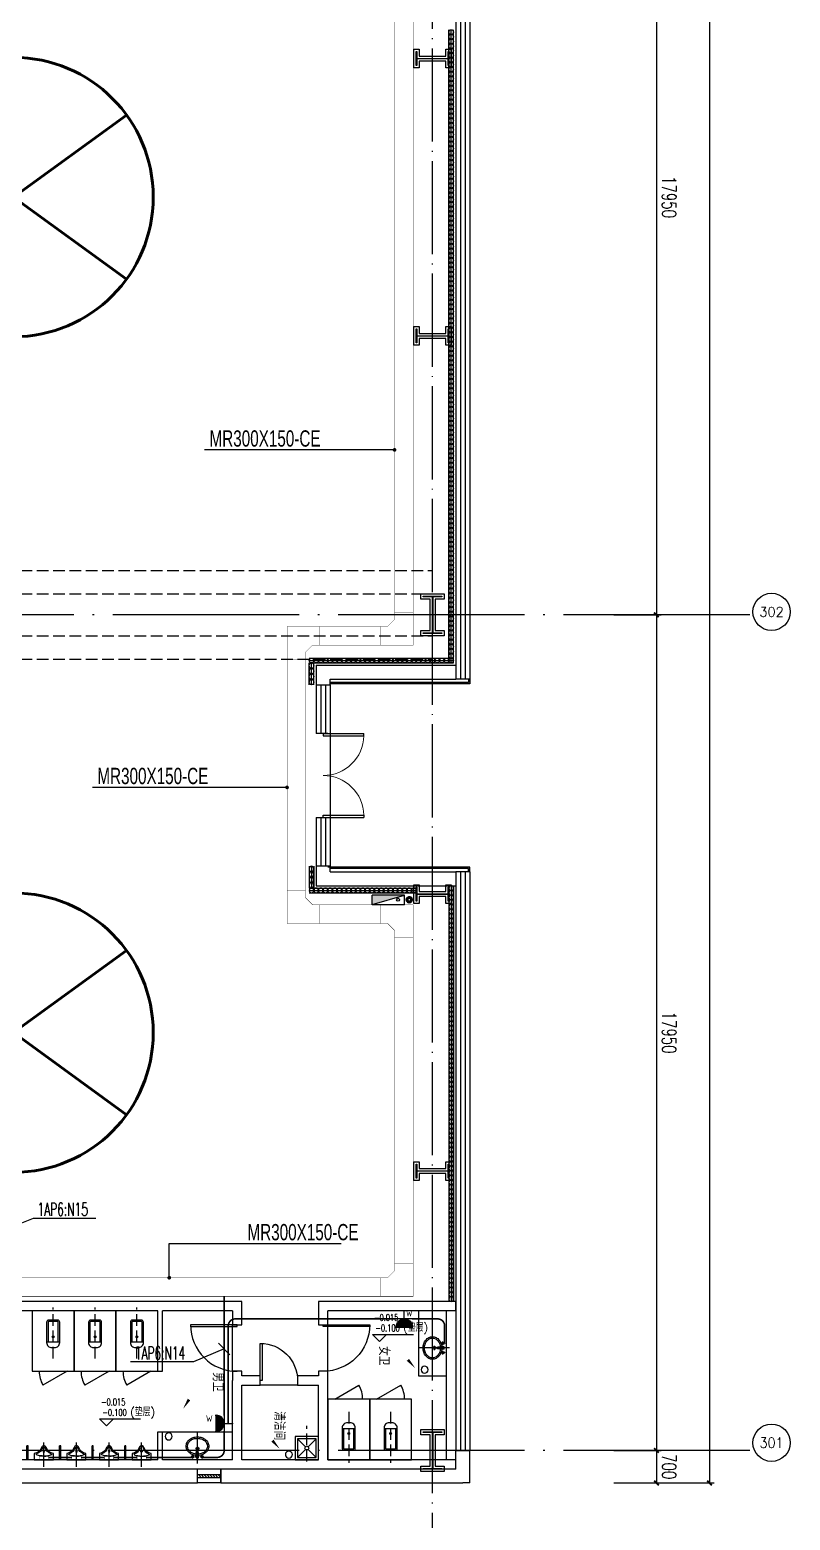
# Model space of a CAD drawing. Extents: x -1396510 to 1250330, y -1892470 to 1623980.
# Drawn here: x -137506 to -121170, y -1361373 to -1329356 of the extents above; entities that cross this region are included whole.
import ezdxf
from ezdxf.enums import TextEntityAlignment as Align

# ---------------------------------------------------------------- set-up
doc = ezdxf.new("R2010")
doc.units = 0
doc.header["$LTSCALE"] = 1000
doc.header["$MEASUREMENT"] = 0
for name, pattern in [('10平面$1$DOTE', [2.42, 2, -0.2, 0.02, -0.2]), ('DASH', [0.35, 0.25, -0.1]), ('DOTE', [2.42, 2, -0.2, 0.02, -0.2])]:
    doc.linetypes.add(name, pattern=pattern)
doc.layers.get('Defpoints').update_dxf_attribs({"color": 210})
for name, color, linetype in [('10平面$0$WINDOW', 4, 'Continuous'), ('10平面$1$A-AXIS-DOTE', 14, '10平面$1$DOTE'), ('A-AXIS-D', 1, 'Continuous'), ('A-AXIS-DOTE', 14, 'DOTE'), ('A-AXIS-SYMB', 3, 'Continuous'), ('A-CURTAIN', 134, 'Continuous'), ('A-HATCH-2', 251, 'Continuous'), ('A-HRAIL', 173, 'Continuous'), ('A-LIN-V', 9, 'Continuous'), ('A-TEXT', 61, 'Continuous'), ('A-WC', 223, 'Continuous'), ('A-WINDOW', 140, 'Continuous'), ('AS-COLN', 6, 'Continuous'), ('AS-WALL', 40, 'Continuous'), ('CABLETRAY', 4, 'Continuous'), ('CABLETRAY_DIM', 3, 'Continuous'), ('CURTWALL', 4, 'Continuous'), ('DIM-照明', 3, 'Continuous'), ('EQUIP-插座', 3, 'Continuous'), ('SB_ZF消火栓', 10, 'Continuous'), ('SB_ZF消火栓M', 10, 'Continuous'), ('WINDOW', 4, 'Continuous'), ('WIRE-照明', 1, 'Continuous'), ('建-标高', 3, 'Continuous'), ('建-门', 4, 'Continuous')]:
    doc.layers.add(name, color=color, linetype=linetype)
doc.layers.add('A-云线2', color=3, linetype='Continuous', plot=False)
doc.layers.add('LG-ZF消防', color=1, linetype='Continuous', lineweight=60)
doc.styles.add('_TCH_AXIS', font='COMPLEX', dxfattribs={"bigfont": 'GBCBIG'})
doc.styles.add('_TCH_DIM_T3', font='SIMPLEX', dxfattribs={"width": 0.705882, "bigfont": 'GBCBIG'})
doc.styles.add('_TCH_WINDOW', font='SIMPLEX', dxfattribs={"height": 3.5, "bigfont": 'GBCBIG'})
doc.styles.add('_TEL_ATTDEF', font='GBENOR', dxfattribs={"width": 0.8, "height": 3, "bigfont": 'GBCBIG'})
doc.styles.add('_TEL_DIM', font='SIMPLEX', dxfattribs={"width": 0.8, "height": 3.5, "bigfont": 'HZTXT'})
doc.styles.add('A-DIM_T3', font='SIMPLEX', dxfattribs={"width": 0.705882, "bigfont": 'GBCBIG'})
doc.styles.add('A-STANDARD', font='SIMPLEX', dxfattribs={"bigfont": 'GBCBIG'})
doc.styles.add('HZTXT5', font='aa.shx', dxfattribs={"width": 0.7, "bigfont": 'hztxt.shx'})
doc.dimstyles.new('_TCH_ARCH&&100', dxfattribs={"dimtxt": 297.5, "dimasz": 100, "dimexe": 100, "dimexo": 100, "dimgap": 126.25, "dimtad": 1, "dimdec": 0, "dimzin": 0, "dimdsep": 46, "dimtxsty": '_TCH_DIM_T3', "dimblk": 'ARCHTICK', "dimcen": 0.09, "dimclrt": 7, "dimazin": 2, "dimtfac": 1, "dimtdec": 0, "dimtix": 1, "dimtmove": 2, "dimatfit": 3, "dimfxl": 0, "dimtolj": 1, "dimtzin": 0, "dimarcsym": 0})
doc.dimstyles.new('A-DIM&&100', dxfattribs={"dimtxt": 297.5, "dimasz": 100, "dimexe": 100, "dimexo": 100, "dimgap": 126.25, "dimtad": 1, "dimdec": 0, "dimzin": 0, "dimdsep": 46, "dimtxsty": 'A-DIM_T3', "dimblk": 'ARCHTICK', "dimcen": 0.09, "dimclrt": 7, "dimazin": 2, "dimtfac": 1, "dimtdec": 0, "dimtix": 1, "dimtmove": 2, "dimatfit": 3, "dimfxl": 0, "dimtolj": 1, "dimtzin": 0, "dimarcsym": 0})

# ---------------------------------------------------------------- blocks, each defined once
blk = doc.blocks.new('_ArchTick')
at = {"color": 0, "linetype": 'ByBlock', "const_width": 0.4}
blk.add_lwpolyline([(-0.5, -0.5), (0.5, 0.5)], dxfattribs=at)
blk = doc.blocks.new('*D506')
at = {"layer": 'A-AXIS-D', "color": 0, "lineweight": -2, "transparency": 16777216}
for p, q in [((187894, -35900), (188910, -35900)), ((188810, -35900), (188810, -53850)), ((187894, -53850), (188910, -53850))]:
    blk.add_line(p, q, dxfattribs=at)
at = {"layer": 'Defpoints', "color": 0, "transparency": 16777216}
for p in [(187794, -35900), (187794, -53850), (188810, -53850)]:
    blk.add_point(p, dxfattribs=at)
at = {"layer": 'A-AXIS-D', "color": 0, "lineweight": -2, "transparency": 16777216, "xscale": 100, "yscale": 100, "zscale": 100}
for p, rotation in [((188810, -35900), 90), ((188810, -53850), 270)]:
    blk.add_blockref('_ArchTick', p, dxfattribs=dict(at, rotation=rotation))
at = {"layer": 'A-AXIS-D', "color": 7, "transparency": 16777216, "insert": (189085, -44875), "char_height": 297.5, "attachment_point": 5, "rotation": 270, "style": 'A-DIM_T3'}
blk.add_mtext('\\A1;17950', dxfattribs=at)
blk = doc.blocks.new('*D507')
at = {"layer": 'A-AXIS-D', "color": 0, "lineweight": -2, "transparency": 16777216}
for p, q in [((187894, -53850), (188910, -53850)), ((188810, -53850), (188810, -71800)), ((187894, -71800), (188910, -71800))]:
    blk.add_line(p, q, dxfattribs=at)
at = {"layer": 'Defpoints', "color": 0, "transparency": 16777216}
for p in [(187794, -53850), (187794, -71800), (188810, -71800)]:
    blk.add_point(p, dxfattribs=at)
at = {"layer": 'A-AXIS-D', "color": 0, "lineweight": -2, "transparency": 16777216, "xscale": 100, "yscale": 100, "zscale": 100}
for p, rotation in [((188810, -53850), 90), ((188810, -71800), 270)]:
    blk.add_blockref('_ArchTick', p, dxfattribs=dict(at, rotation=rotation))
at = {"layer": 'A-AXIS-D', "color": 7, "transparency": 16777216, "insert": (189085, -62825), "char_height": 297.5, "attachment_point": 5, "rotation": 270, "style": 'A-DIM_T3'}
blk.add_mtext('\\A1;17950', dxfattribs=at)
blk = doc.blocks.new('*D508')
at = {"layer": 'A-AXIS-D', "color": 0, "lineweight": -2, "transparency": 16777216}
for p, q in [((187894, -71800), (188910, -71800)), ((188810, -71800), (188810, -72500)), ((187894, -72500), (188910, -72500))]:
    blk.add_line(p, q, dxfattribs=at)
at = {"layer": 'Defpoints', "color": 0, "transparency": 16777216}
for p in [(187794, -71800), (187794, -72500), (188810, -72500)]:
    blk.add_point(p, dxfattribs=at)
at = {"layer": 'A-AXIS-D', "color": 0, "lineweight": -2, "transparency": 16777216, "xscale": 100, "yscale": 100, "zscale": 100}
for p, rotation in [((188810, -71800), 90), ((188810, -72500), 270)]:
    blk.add_blockref('_ArchTick', p, dxfattribs=dict(at, rotation=rotation))
at = {"layer": 'A-AXIS-D', "color": 7, "transparency": 16777216, "insert": (189085, -72150), "char_height": 297.5, "attachment_point": 5, "rotation": 270, "style": 'A-DIM_T3'}
blk.add_mtext('\\A1;700', dxfattribs=at)
blk = doc.blocks.new('清洁间')
at = {"layer": 'A-AXIS-DOTE', "color": 0, "linetype": 'DASH'}
blk.add_lwpolyline([(2044571, 1694020), (2045331, 1694020)], dxfattribs=at)
at = {"layer": 'A-WC', "color": 0}
for points in [[(2045106, 1693770), (2045106, 1694270), (2044606, 1694270), (2044606, 1693770)], [(2045056, 1693820), (2045056, 1694220), (2044656, 1694220), (2044656, 1693820)]]:
    blk.add_lwpolyline(points, close=True, dxfattribs=at)
for points in [[(2044828, 1694048), (2044656, 1694220)], [(2044884, 1694048), (2045056, 1694220)], [(2044656, 1693820), (2044828, 1693991)], [(2045056, 1693820), (2044884, 1693991)]]:
    blk.add_lwpolyline(points, dxfattribs=at)
blk.add_circle((2044856, 1694020), 40, dxfattribs=at)
blk = doc.blocks.new('厕卫')
at = {"layer": 'A-AXIS-DOTE', "color": 0, "linetype": 'DASH'}
blk.add_line((50, -823), (50, 272), dxfattribs=at)
at = {"layer": 'A-WC', "color": 0}
for p, q in [((-60, -40), (-60, -470)), ((150, -30), (-50, -30)), ((160, -470), (160, -40)), ((190, -470), (-90, -470)), ((350, -1097), (-170, -1397))]:
    blk.add_line(p, q, dxfattribs=at)
blk.add_lwpolyline([(-400, 203), (-400, -1097), (500, -1097), (500, 203)], close=True, dxfattribs=at)
blk.add_lwpolyline([(190, -40, 0.414214), (150, 0), (-50, 0, 0.414214), (-90, -40), (-90, -480, 0.414214), (20, -590), (80, -590, 0.414214), (190, -480)], format="xyb", close=True, dxfattribs=at)
blk.add_circle((50, -359), 20, dxfattribs=at)
for centre, radius, start, end in [((-50, -40), 10, 90, 180), ((150, -40), 10, 0, 90), ((350, -1097), 600, 180, 209.9999)]:
    blk.add_arc(centre, radius, start, end, dxfattribs=at)
for p in [(50, 0), (50, -359)]:
    blk.add_point(p, dxfattribs=at)
blk = doc.blocks.new('$lvtry$00000224')
at = {"color": 0}
for p, q in [((-363, 0), (-363, -300)), ((-338, 0), (-363, 0)), ((-338, -300), (-363, -300)), ((-338, 0), (-338, -300)), ((337, 0), (337, -300)), ((362, 0), (337, 0)), ((362, -300), (337, -300)), ((362, 0), (362, -300))]:
    blk.add_line(p, q, dxfattribs=at)
at = {"color": 0, "elevation": 0}
blk.add_lwpolyline([(-205, -131), (-205, 0), (205, 0), (205, -131, 0.268068), (51, -263, -0.317765), (0, -300, -0.317765), (-51, -263, 0.268068)], format="xyb", close=True, dxfattribs=at)
at = {"color": 0}
blk.add_circle((0, -182, 0), 20, dxfattribs=at)
for centre, radius, start, end in [((-152, -115, 0), 10, 114.1084, 248.1394), ((5, -466, 0), 395, 66.6675, 114.1084), ((-243, -341, 0), 233, 19.2639, 68.1394), ((0, -256, 0), 24, 199.2639, 269.4998), ((0, -256, 0), 24, 270.5002, 340.7361), ((243, -341, 0), 233, 110.4941, 160.7361), ((158, -113, 0), 10, 290.4941, 66.6675)]:
    blk.add_arc(centre, radius, start, end, dxfattribs=at)
blk.add_point((0, -182, 0), dxfattribs=at)
at = {"layer": 'A-AXIS-DOTE', "color": 0}
blk.add_lwpolyline([(0, 153), (0, -367)], dxfattribs=at)
blk = doc.blocks.new('小便器')
at = {"layer": 'A-WC', "color": 8, "xscale": -1, "rotation": 89.99999999999999}
blk.add_blockref('$lvtry$00000224', (2044606, 1695654), dxfattribs=at)
blk = doc.blocks.new('45345')
at = {"layer": 'A-WC'}
h = blk.add_hatch(dxfattribs=at)
h.set_pattern_fill('ANSI31', color=0, scale=10)
h.set_pattern_definition([(30, (40598742844.535, 3385776346.45), (-7.9375, 13.74815), [])])
edge = h.paths.add_edge_path()
edge.add_arc((40598742441.347763, 3385774511.717568), 50, 0, 360)
at = {"layer": 'A-WC', "color": 0}
blk.add_circle((40598742441.347763, 3385774511.717568), 50, dxfattribs=at)
blk = doc.blocks.new('343243')
at = {"layer": '10平面$1$A-AXIS-DOTE', "color": 0}
blk.add_lwpolyline([(-137039, 783550), (-137039, 784210)], dxfattribs=at)
at = {"layer": 'A-WC', "color": 0}
for p, q in [((-137084, 783875), (-136994, 783875)), ((-137071, 783707), (-137056, 783814)), ((-137064, 783668), (-137056, 783814)), ((-137056, 783814), (-137022, 783814)), ((-137056, 783804), (-137022, 783804)), ((-137039, 783830), (-137039, 783920)), ((-137014, 783668), (-137022, 783814)), ((-137008, 783707), (-137022, 783814)), ((-137176, 783694), (-137103, 783694)), ((-137139, 783657), (-137139, 783731)), ((-137064, 783668), (-137071, 783707)), ((-137064, 783668), (-137014, 783668)), ((-137063, 783687), (-137015, 783687)), ((-137014, 783668), (-137008, 783707)), ((-136976, 783694), (-136903, 783694)), ((-136939, 783657), (-136939, 783731))]:
    blk.add_line(p, q, dxfattribs=at)
for points in [[(-137069, 783721, -0.055034), (-137132, 783735, -0.088849), (-137208, 783776, -0.104988), (-137263, 783843, -0.12017), (-137282, 783920, -0.12017), (-137263, 783997, -0.104988), (-137208, 784064, -0.088849), (-137132, 784105, -0.080052), (-137039, 784120, -0.080052)], [(-137039, 784120, -0.080052), (-136946, 784105, -0.088849), (-136870, 784064, -0.104988), (-136815, 783997, -0.12017), (-136796, 783920, -0.12017), (-136815, 783843, -0.104988), (-136870, 783776, -0.088849), (-136946, 783735, -0.055034), (-137010, 783721, -0.080052)], [(-137065, 783751, -0.056066), (-137123, 783763, -0.088849), (-137190, 783800, -0.104988), (-137237, 783857, -0.12017), (-137252, 783920, -0.12017), (-137237, 783983, -0.104988), (-137190, 784040, -0.088849), (-137123, 784077, -0.080052), (-137039, 784090, -0.080052)], [(-137039, 784090, -0.080052), (-136956, 784077, -0.088849), (-136889, 784040, -0.104988), (-136842, 783983, -0.12017), (-136826, 783920, -0.12017), (-136842, 783857, -0.104988), (-136889, 783800, -0.088849), (-136956, 783763, -0.056066), (-137014, 783751, -0.080052)]]:
    blk.add_lwpolyline(points, format="xyb", dxfattribs=at)
for centre, radius in [((-137039, 783875), 30), ((-137039, 783875), 20), ((-137139, 783694), 25), ((-137139, 783694), 15), ((-136939, 783694), 25), ((-136939, 783694), 15)]:
    blk.add_circle(centre, radius, dxfattribs=at)
for centre, start, end in [((-137040, 783695), 80.5252, 279.4748), ((-137038, 783695), 260.5252, 99.4748)]:
    blk.add_arc(centre, 7.19, start, end, dxfattribs=at)
blk = doc.blocks.new('*U14')
at = {"color": 0}
blk.add_lwpolyline([(500, 0), (500, 1000), (460, 1000), (460, 0)], close=True, dxfattribs=at)
blk.add_arc((500, 0), 1000, 90, 180, dxfattribs=at)
blk = doc.blocks.new('*U13')
at = {"color": 0, "xscale": 0.001, "yscale": 0.001, "zscale": 0.001}
blk.add_blockref('*U14', (0, 0), dxfattribs=at)
blk = doc.blocks.new('*U16')
at = {"color": 0}
blk.add_lwpolyline([(400, 0), (400, 800), (360, 800), (360, 0)], close=True, dxfattribs=at)
blk.add_arc((400, 0), 800, 90, 180, dxfattribs=at)
blk = doc.blocks.new('*U15')
at = {"color": 0, "xscale": 0.00125, "yscale": 0.00125, "zscale": 0.00125}
blk.add_blockref('*U16', (0, 0), dxfattribs=at)
blk = doc.blocks.new('G$CA7A27C8F')
at = {"layer": 'A-AXIS-DOTE', "color": 8}
blk.add_lwpolyline([(2222, -4363), (1702, -4363)], dxfattribs=at)
at = {"layer": 'A-AXIS-SYMB', "color": 8}
for points in [[(-426, 1047, 0, 0, 0), (104, 1517, 0, 64, 0), (-76, 1358, 0, 0, 0)], [(1310, -1863, 0, 0, 0), (1840, -1393, 0, 64, 0), (1660, -1552, 0, 0, 0)], [(364, -3083, 0, 0, 0), (980, -3473, 0, 64, 0), (777, -3344, 0, 0, 0)]]:
    blk.add_lwpolyline(points, format="xyseb", dxfattribs=at)
at = {"layer": 'A-LIN-V', "color": 8}
blk.add_line((2070, 2187), (-1130, 2187), dxfattribs=at)
at = {"layer": 'A-WC', "color": 8}
for p, q in [((1470, -3913), (1470, -2413)), ((2070, -4700), (1770, -4700)), ((1770, -4700), (1770, -4725)), ((2070, -4725), (1770, -4725))]:
    blk.add_line(p, q, dxfattribs=at)
at = {"layer": 'A-WC'}
blk.add_line((2070, -4700), (2070, -4725), dxfattribs=at)
at = {"layer": 'A-WC', "color": 8}
blk.add_lwpolyline([(-1130, 1587), (270, 1587), (270, 2187), (270, 2187)], dxfattribs=at)
at = {"layer": 'A-WC', "color": 8, "elevation": 0}
blk.add_lwpolyline([(1939, -4568), (2070, -4568), (2070, -4158), (1939, -4158, -0.268068), (1806, -4312, 0.317765), (1770, -4363, 0.317765), (1806, -4414, -0.268068)], format="xyb", close=True, dxfattribs=at)
at = {"layer": 'A-WC', "color": 8}
blk.add_circle((1888, -4363, 0), 20, dxfattribs=at)
for centre, radius, start, end in [((1814, -4363, 0), 24, 109.2639, 179.4998), ((1814, -4363, 0), 24, 180.5002, 250.7361), ((1729, -4120, 0), 233, 289.2639, 339.5059), ((1729, -4606, 0), 233, 21.8606, 70.7361), ((1957, -4205, 0), 10, 23.3325, 159.5059), ((1603, -4358, 0), 395, 335.8916, 23.3325), ((1955, -4515, 0), 10, 201.8606, 335.8916)]:
    blk.add_arc(centre, radius, start, end, dxfattribs=at)
blk.add_point((1888, -4363, 0), dxfattribs=at)
at = {"layer": 'AS-WALL'}
for p, q in [((-1330, 2387), (-1330, -563)), ((-1130, 2387), (-1330, 2387)), ((-1130, 2387), (-1130, -363)), ((2070, 2387), (2070, -363)), ((2270, 2387), (2070, 2387)), ((2270, 2387), (2270, -463)), ((-1330, -563), (-830, -563)), ((-830, -363), (-1130, -363)), ((-830, -563), (-830, -363)), ((370, -363), (170, -363)), ((170, -363), (170, -563)), ((170, -563), (270, -563)), ((270, -563), (270, -1013)), ((2070, -363), (370, -363)), ((470, -1013), (470, -563)), ((2070, -563), (470, -563)), ((2070, -563), (2070, -2213)), ((2270, -463), (2270, -2313)), ((270, -1013), (470, -1013)), ((470, -1813), (270, -1813)), ((270, -1813), (270, -2213)), ((470, -2213), (470, -1813)), ((-1330, -2213), (-1330, -3963)), ((-830, -2213), (-1330, -2213)), ((-830, -2413), (-830, -2213)), ((270, -2213), (170, -2213)), ((170, -2213), (170, -2413)), ((2070, -2213), (470, -2213)), ((-1130, -2413), (-1130, -3913)), ((-1130, -2413), (-830, -2413)), ((170, -2413), (370, -2413)), ((2070, -2413), (370, -2413)), ((2070, -2413), (2070, -3913)), ((2270, -2313), (2270, -3963)), ((-1330, -3963), (-1330, -7213)), ((170, -3913), (-1130, -3913)), ((170, -4013), (-1130, -4013)), ((-1130, -4013), (-1130, -7013)), ((170, -4013), (170, -3913)), ((2070, -3913), (1470, -3913)), ((1470, -4013), (1470, -3913)), ((2070, -4013), (1470, -4013)), ((2070, -4013), (2070, -7013)), ((2270, -3963), (2270, -7213)), ((2070, -7013), (-1130, -7013)), ((2270, -7213), (-1330, -7213))]:
    blk.add_line(p, q, dxfattribs=at)
at = {"layer": '建-门'}
for p, q in [((170, -363), (-830, -363)), ((470, -1013), (470, -1813)), ((170, -2413), (-830, -2413))]:
    blk.add_line(p, q, dxfattribs=at)
at = {"color": 8}
for name, p, rotation in [('厕卫', (1866, 1037), 270), ('厕卫', (1866, 137), 270), ('厕卫', (-928, -4513), 90), ('小便器', (2046676, 1690591), 180), ('厕卫', (-928, -5413), 90), ('小便器', (2046676, 1689891), 180), ('厕卫', (-928, -6313), 90), ('小便器', (2046676, 1689191), 180)]:
    blk.add_blockref(name, p, dxfattribs=dict(at, rotation=rotation))
at = {"layer": 'A-HRAIL', "color": 8, "rotation": 180}
blk.add_blockref('清洁间', (2046676, 1693207), dxfattribs=at)
at = {"layer": 'A-LIN-V', "color": 8, "xscale": -1.5, "yscale": 1.5, "zscale": 1.5}
for p in [(60898113797, -5078660050), (60898115621, -5078662967), (60898115232, -5078665548)]:
    blk.add_blockref('45345', p, dxfattribs=at)
at = {"layer": 'A-WINDOW', "color": 8}
for p, rotation in [((-137370, 785805), 180), ((785700, 133876), 90)]:
    blk.add_blockref('343243', p, dxfattribs=dict(at, rotation=rotation))
at = {"layer": '建-门'}
for name, p, xscale, yscale, zscale, rotation in [('*U13', (-330, -463), 1000, -1000, 199.9999999999999, 180.0000000000208), ('*U15', (370, -1413), 800, -800, 199.9999999999998, 270), ('*U13', (-330, -2313), 1000, 1000, 200, 180.0000000000208)]:
    blk.add_blockref(name, p, dxfattribs=dict(at, xscale=xscale, yscale=yscale, zscale=zscale, rotation=rotation))
at = {"layer": 'A-TEXT', "color": 8, "style": '_TCH_WINDOW'}
for s, p in [('女卫', (-372, 733)), ('清洁间', (1028, -1515)), ('男卫', (191, -2836))]:
    blk.add_text(s, height=231.5, dxfattribs=at).set_placement(p)
blk = doc.blocks.new('4324324')
at = {"layer": 'A-HATCH-2', "color": 8, "linetype": 'DASH'}
for p, q in [((-313054, 567820), (-128854, 567820)), ((-313054, 567320), (-128854, 567320)), ((-313054, 566420), (-128854, 566420)), ((-313054, 565920), (-128854, 565920))]:
    blk.add_line(p, q, dxfattribs=at)
blk = doc.blocks.new('w4324324')
at = {"layer": 'A-HATCH-2', "color": 0, "lineweight": 60}
for q in [(-1694760, 686605), (-1697614, 684532), (-1691907, 684532), (-1696524, 681178), (-1692997, 681178)]:
    blk.add_line((-1694760, 683605), q, dxfattribs=at)
blk.add_circle((-1694760, 683605), 3000, dxfattribs=at)
blk = doc.blocks.new('342343')
at = {"layer": 'A-LIN-V', "color": 8}
for p in [(1030710, -62444), (1048660, -62444)]:
    blk.add_blockref('w4324324', p, dxfattribs=at)
blk = doc.blocks.new('w42343243')
at = {"layer": 'A-HATCH-2', "color": 8}
blk.add_lwpolyline([(-165104, 621070), (-164604, 621070), (-164604, 620958), (-164800, 620958), (-164800, 620282), (-164604, 620282), (-164604, 620170), (-165104, 620170), (-165104, 620282), (-164908, 620282), (-164908, 620958), (-165104, 620958)], close=True, dxfattribs=at)
at = {"layer": 'AS-COLN', "color": 3}
blk.add_lwpolyline([(-165054, 621020), (-164654, 621020), (-164654, 621008), (-164850, 621008), (-164850, 620232), (-164654, 620232), (-164654, 620220), (-165054, 620220), (-165054, 620232), (-164858, 620232), (-164858, 621008), (-165054, 621008)], close=True, dxfattribs=at)
blk = doc.blocks.new('nt66')
at = {"layer": 'A-HATCH-2', "color": 8}
blk.add_lwpolyline([(-195840, 766870), (-195440, 766870), (-195440, 766758), (-195586, 766758), (-195586, 766182), (-195440, 766182), (-195440, 766070), (-195840, 766070), (-195840, 766182), (-195694, 766182), (-195694, 766758), (-195840, 766758)], close=True, dxfattribs=at)
at = {"layer": 'AS-COLN'}
blk.add_lwpolyline([(-195790, 766820), (-195490, 766820), (-195490, 766808), (-195636, 766808), (-195636, 766132), (-195490, 766132), (-195490, 766120), (-195790, 766120), (-195790, 766132), (-195644, 766132), (-195644, 766808), (-195790, 766808)], close=True, dxfattribs=at)
blk = doc.blocks.new('42343')
at = {"rotation": 270}
for p in [(-895324, 383180), (-895324, 377222), (-895324, 365230), (-895324, 359280)]:
    blk.add_blockref('nt66', p, dxfattribs=at)
at = {"layer": 'A-WINDOW'}
for p in [(36000, -53750), (36000, -71700)]:
    blk.add_blockref('w42343243', p, dxfattribs=at)
blk = doc.blocks.new('A$C5D961328')
at = {"layer": 'SB_ZF消火栓'}
blk.add_hatch(color=256, dxfattribs=at).paths.add_polyline_path([(0, 40), (700, 40), (700, 240)])
for p, q in [((700, 240), (0, 240)), ((0, 240), (0, 40)), ((700, 240), (0, 40)), ((0, 40), (700, 40)), ((700, 240), (700, 40))]:
    blk.add_line(p, q, dxfattribs=at)
at = {"layer": 'SB_ZF消火栓', "color": 1}
blk.add_circle((140, 140), 32.5, dxfattribs=at)
blk = doc.blocks.new('we42342343234')
at = {"layer": 'LG-ZF消防'}
blk.add_circle((-129354, 560750), 50, dxfattribs=at)
at = {"layer": 'SB_ZF消火栓M', "rotation": 180}
blk.add_blockref('A$C5D961328', (-129454, 560890), dxfattribs=at)
blk = doc.blocks.new('*D5829')
at = {"layer": 'A-AXIS-D', "color": 0, "lineweight": -2, "transparency": 16777216}
for p, q in [((188154, 700), (190050, 700)), ((189950, 700), (189950, -72500)), ((188154, -72500), (190050, -72500))]:
    blk.add_line(p, q, dxfattribs=at)
at = {"layer": 'Defpoints', "color": 0, "transparency": 16777216}
for p in [(188054, 700), (188054, -72500), (189950, -72500)]:
    blk.add_point(p, dxfattribs=at)
at = {"layer": 'A-AXIS-D', "color": 0, "lineweight": -2, "transparency": 16777216, "xscale": 100, "yscale": 100, "zscale": 100}
for p, rotation in [((189950, 700), 90), ((189950, -72500), 270)]:
    blk.add_blockref('_ArchTick', p, dxfattribs=dict(at, rotation=rotation))
at = {"layer": 'A-AXIS-D', "color": 7, "transparency": 16777216, "insert": (190225, -35900), "char_height": 297.5, "attachment_point": 5, "rotation": 270, "style": '_TCH_DIM_T3'}
blk.add_mtext('\\A1;73200', dxfattribs=at)
blk = doc.blocks.new('*U52')
at = {"color": 0}
for p, q in [((-250, 150), (250, 150)), ((250, 30), (-250, 30)), ((-250, -30), (-190, 30)), ((-190, -30), (-130, 30)), ((-130, -30), (-70, 30)), ((-70, -30), (-10, 30)), ((-10, -30), (50, 30)), ((50, -30), (110, 30)), ((110, -30), (170, 30)), ((170, -30), (230, 30)), ((250, -30), (-250, -30)), ((-250, -150), (250, -150))]:
    blk.add_line(p, q, dxfattribs=at)
for points in [[(-250, -150), (-250, 150)], [(250, -150), (250, 150)]]:
    blk.add_lwpolyline(points, dxfattribs=at)
blk = doc.blocks.new('*U51')
at = {"color": 0, "xscale": 0.001999999996058992, "yscale": 0.003333333333333334, "zscale": 0.001999999996058992}
blk.add_blockref('*U52', (0, 0), dxfattribs=at)
blk = doc.blocks.new('10平面$0$$DorLib2D$00000002')
for p, q in [((-0.5, 0), (-0.5, 0.4875)), ((-0.475, 0.4875), (-0.5, 0.4875)), ((-0.475, 0), (-0.475, 0.4875)), ((0.475, 0), (0.475, 0.4875)), ((0.475, 0.4875), (0.5, 0.4875)), ((0.5, 0), (0.5, 0.4875)), ((-0.5, 0), (-0.475, 0)), ((0.5, 0), (0.475, 0))]:
    blk.add_line(p, q)
at = {"lineweight": 13}
for centre, start, end in [((-0.4875, 0), 0, 88.53072), ((0.4875, 0), 91.46928, 180)]:
    blk.add_arc(centre, 0.4875, start, end, dxfattribs=at)
blk = doc.blocks.new('99平面图例外参$0$$LinePat$圆环')
for points in [[(0, 150), (300, 150)], [(0, 0), (300, 0)], [(0, -150), (300, -150)]]:
    blk.add_lwpolyline(points)
at = {"color": 0}
blk.add_circle((150, 0), 150, dxfattribs=at)
blk = doc.blocks.new('$equip$00001764')
for p, q in [((-0.5, 1.05), (-0.5, 1)), ((-0.5, 1), (0.5, 1)), ((0.5, 1.05), (0.5, 1)), ((0.5, 0.5), (-0.5, 0.5)), ((0, 0.5), (0, 0))]:
    blk.add_line(p, q)
blk.add_arc((0, 1), 0.5, 180, 0)
for p in [(-0.5, 0.5), (0, 0), (0.5, 0.5)]:
    blk.add_point(p)
for points in [[(0.433, 0.75), (-0.433, 0.75), (0.5, 1), (-0.5, 1)], [(0.25, 0.567), (-0.25, 0.567), (0.433, 0.75), (-0.433, 0.75)], [(0, 0.5), (0, 0.5), (0.25, 0.567), (-0.25, 0.567)]]:
    blk.add_solid(points)
at = {"color": 7, "style": '_TEL_DIM'}
blk.add_attdef('$TEXT$', text='', height=0.4, dxfattribs=at).set_placement((0.303, 0.211), align=Align.MIDDLE_CENTER)
at = {"color": 7, "style": '_TEL_DIM', "flags": 1}
blk.add_attdef('A', text='', height=0.00002, dxfattribs=at).set_placement((0, 0), align=Align.MIDDLE_CENTER)
blk = doc.blocks.new('世赫3#厂房一层0821')
at = {"layer": '10平面$0$WINDOW'}
blk.add_line((181800, -56401.5), (181800, -58201.5), dxfattribs=at)
at = {"layer": 'A-AXIS-D'}
for centre in [(191283.7, -53785.7), (191283.7, -71635.7)]:
    blk.add_circle(centre, 400, dxfattribs=at)
at = {"layer": 'A-AXIS-DOTE', "color": 8}
blk.add_line((184000, -79980), (184000, 5514), dxfattribs=at)
at = {"layer": 'A-AXIS-DOTE', "color": 8, "ltscale": 2}
for p, q in [((190814.2, -53850), (-5155.8, -53850)), ((190814.2, -71800), (-5155.8, -71800))]:
    blk.add_line(p, q, dxfattribs=at)
at = {"layer": 'A-CURTAIN'}
for points in [[(184800, -55230), (184800, -55330), (181800, -55330)], [(184770, -55230), (184770, -55300), (181800, -55300)], [(184800, -59370), (184800, -59270), (181750, -59270)], [(184770, -59370), (184770, -59300), (181800, -59300)]]:
    blk.add_lwpolyline(points, dxfattribs=at)
at = {"layer": 'AS-WALL'}
for p, q in [((181500, -54930), (184500, -54930)), ((181500, -54930), (181500, -55350)), ((184500, -54930), (184500, -55230)), ((181500, -55350), (181800, -55350)), ((181800, -55230), (184500, -55230)), ((181800, -55350), (181800, -55230)), ((181800, -59250), (181500, -59250)), ((181500, -59250), (181500, -59670)), ((181800, -59370), (181800, -59250)), ((181800, -59370), (184500, -59370)), ((181500, -59670), (184500, -59670)), ((184500, -72200), (184500, -71800)), ((184500, -71800), (184800, -71800)), ((184800, -72200), (184800, -71800)), ((178950, -72200), (175000, -72200)), ((178950, -72500), (178950, -72200)), ((184500, -72200), (179450, -72200)), ((179450, -72200), (179450, -72500)), ((184800, -72200), (184800, -72200)), ((184800, -72500), (184800, -72200)), ((175000, -72500), (178950, -72500)), ((179450, -72500), (184650, -72500)), ((184800, -72500), (184650, -72500))]:
    blk.add_line(p, q, dxfattribs=at)
at = {"layer": 'CURTWALL'}
for p, q in [((184500, -26380), (184500, -55230)), ((184600, -26380), (184600, -55230)), ((184700, -26380), (184700, -55230)), ((184800, -26380), (184800, -55230)), ((184800, -55230), (184500, -55230)), ((184500, -59370), (184500, -59520)), ((184800, -59370), (184500, -59370)), ((184500, -59520), (184500, -71800)), ((184600, -59370), (184600, -59520)), ((184600, -59520), (184600, -71800)), ((184700, -59370), (184700, -59520)), ((184700, -59520), (184700, -71800)), ((184800, -59370), (184800, -59520)), ((184800, -59520), (184800, -71800)), ((184800, -71800), (184500, -71800))]:
    blk.add_line(p, q, dxfattribs=at)
at = {"layer": 'WINDOW'}
for p, q in [((181500, -55350), (181500, -56401.5)), ((181600, -55350), (181600, -56401.5)), ((181700, -55350), (181700, -56401.5)), ((181800, -55350), (181800, -56401.5)), ((181750, -56401.5), (181500, -56401.5)), ((181500, -58201.5), (181800, -58201.5)), ((181500, -58201.5), (181500, -59250)), ((181600, -58201.5), (181600, -59250)), ((181700, -58201.5), (181700, -59250)), ((181800, -58201.5), (181800, -59250))]:
    blk.add_line(p, q, dxfattribs=at)
at = {"layer": '建-标高', "color": 8}
for p, q in [((182862.6, -69456.9), (182712.6, -69306.9)), ((182712.6, -69306.9), (183592.6, -69306.9)), ((182862.6, -69456.9), (183012.6, -69306.9)), ((176997.8, -71270), (176847.8, -71120)), ((176847.8, -71120), (177727.8, -71120)), ((176997.8, -71270), (177147.8, -71120))]:
    blk.add_line(p, q, dxfattribs=at)
at = {"color": 8, "rotation": 270}
blk.add_blockref('G$CA7A27C8F', (182112.9, -69930.4), dxfattribs=at)
at = {"layer": '10平面$0$WINDOW', "xscale": -1800, "yscale": 1800, "zscale": 300, "rotation": 270.0000000014825}
blk.add_blockref('10平面$0$$DorLib2D$00000002', (181650, -57301.5), dxfattribs=at)
at = {"layer": 'A-HRAIL', "yscale": 0.3333333333111111, "zscale": 0.3333333333111111}
for p, xscale, rotation in [((184400, -41381.6), 0.3333686689155855, 90), ((184400, -41481.6), 0.3333686689155855, 90), ((184400, -41581.6), 0.3333686689155855, 90), ((184400, -41681.6), 0.3333686689155855, 90), ((184400, -41781.6), 0.3333686689155855, 90), ((184400, -41881.6), 0.3333686689155855, 90), ((184400, -41981.6), 0.3333686689155855, 90), ((184400, -42081.6), 0.3333686689155855, 90), ((184400, -42181.7), 0.3333686689155855, 90), ((184400, -42281.7), 0.3333686689155855, 90), ((184400, -42381.7), 0.3333686689155855, 90), ((184400, -42481.7), 0.3333686689155855, 90), ((184400, -42581.7), 0.3333686689155855, 90), ((184400, -42681.7), 0.3333686689155855, 90), ((184400, -42781.7), 0.3333686689155855, 90), ((184400, -42881.7), 0.3333686689155855, 90), ((184400, -42981.7), 0.3333686689155855, 90), ((184400, -43081.7), 0.3333686689155855, 90), ((184400, -43181.8), 0.3333686689155855, 90), ((184400, -43281.8), 0.3333686689155855, 90), ((184400, -43381.8), 0.3333686689155855, 90), ((184400, -43481.8), 0.3333686689155855, 90), ((184400, -43581.8), 0.3333686689155855, 90), ((184400, -43681.8), 0.3333686689155855, 90), ((184400, -43781.8), 0.3333686689155855, 90), ((184400, -43881.8), 0.3333686689155855, 90), ((184400, -43981.8), 0.3333686689155855, 90), ((184400, -44081.9), 0.3333686689155855, 90), ((184400, -44181.9), 0.3333686689155855, 90), ((184400, -44281.9), 0.3333686689155855, 90), ((184400, -44381.9), 0.3333686689155855, 90), ((184400, -44481.9), 0.3333686689155855, 90), ((184400, -44581.9), 0.3333686689155855, 90), ((184400, -44681.9), 0.3333686689155855, 90), ((184400, -44781.9), 0.3333686689155855, 90), ((184400, -44881.9), 0.3333686689155855, 90), ((184400, -44982), 0.3333686689155855, 90), ((184400, -45082), 0.3333686689155855, 90), ((184400, -45182), 0.3333686689155855, 90), ((184400, -45282), 0.3333686689155855, 90), ((184400, -45382), 0.3333686689155855, 90), ((184400, -45482), 0.3333686689155855, 90), ((184400, -45582), 0.3333686689155855, 90), ((184400, -45682), 0.3333686689155855, 90), ((184400, -45782), 0.3333686689155855, 90), ((184400, -45882), 0.3333686689155855, 90), ((184400, -45982.1), 0.3333686689155855, 90), ((184400, -46082.1), 0.3333686689155855, 90), ((184400, -46182.1), 0.3333686689155855, 90), ((184400, -46282.1), 0.3333686689155855, 90), ((184400, -46382.1), 0.3333686689155855, 90), ((184400, -46482.1), 0.3333686689155855, 90), ((184400, -46582.1), 0.3333686689155855, 90), ((184400, -46682.1), 0.3333686689155855, 90), ((184400, -46782.1), 0.3333686689155855, 90), ((184400, -46882.2), 0.3333686689155855, 90), ((184400, -46982.2), 0.3333686689155855, 90), ((184400, -47082.2), 0.3333686689155855, 90), ((184400, -47182.2), 0.3333686689155855, 90), ((184400, -47282.2), 0.3333686689155855, 90), ((184400, -47382.2), 0.3333686689155855, 90), ((184400, -47482.2), 0.3333686689155855, 90), ((184400, -47582.2), 0.3333686689155855, 90), ((184400, -47682.2), 0.3333686689155855, 90), ((184400, -47782.2), 0.3333686689155855, 90), ((184400, -47882.3), 0.3333686689155855, 90), ((184400, -47982.3), 0.3333686689155855, 90), ((184400, -48082.3), 0.3333686689155855, 90), ((184400, -48182.3), 0.3333686689155855, 90), ((184400, -48282.3), 0.3333686689155855, 90), ((184400, -48382.3), 0.3333686689155855, 90), ((184400, -48482.3), 0.3333686689155855, 90), ((184400, -48582.3), 0.3333686689155855, 90), ((184400, -48682.3), 0.3333686689155855, 90), ((184400, -48782.4), 0.3333686689155855, 90), ((184400, -48882.4), 0.3333686689155855, 90), ((184400, -48982.4), 0.3333686689155855, 90), ((184400, -49082.4), 0.3333686689155855, 90), ((184400, -49182.4), 0.3333686689155855, 90), ((184400, -49282.4), 0.3333686689155855, 90), ((184400, -49382.4), 0.3333686689155855, 90), ((184400, -49482.4), 0.3333686689155855, 90), ((184400, -49582.4), 0.3333686689155855, 90), ((184400, -49682.4), 0.3333686689155855, 90), ((184400, -49782.5), 0.3333686689155855, 90), ((184400, -49882.5), 0.3333686689155855, 90), ((184400, -49982.5), 0.3333686689155855, 90), ((184400, -50082.5), 0.3333686689155855, 90), ((184400, -50182.5), 0.3333686689155855, 90), ((184400, -50282.5), 0.3333686689155855, 90), ((184400, -50382.5), 0.3333686689155855, 90), ((184400, -50482.5), 0.3333686689155855, 90), ((184400, -50582.5), 0.3333686689155855, 90), ((184400, -50682.6), 0.3333686689155855, 90), ((184400, -50782.6), 0.3333686689155855, 90), ((184400, -50882.6), 0.3333686689155855, 90), ((184400, -50982.6), 0.3333686689155855, 90), ((184400, -51082.6), 0.3333686689155855, 90), ((184400, -51182.6), 0.3333686689155855, 90), ((184400, -51282.6), 0.3333686689155855, 90), ((184400, -51382.6), 0.3333686689155855, 90), ((184400, -51482.6), 0.3333686689155855, 90), ((184400, -51582.7), 0.3333686689155855, 90), ((184400, -51682.7), 0.3333686689155855, 90), ((184400, -51782.7), 0.3333686689155855, 90), ((184400, -51882.7), 0.3333686689155855, 90), ((184400, -51982.7), 0.3333686689155855, 90), ((184400, -52082.7), 0.3333686689155855, 90), ((184400, -52182.7), 0.3333686689155855, 90), ((184400, -52282.7), 0.3333686689155855, 90), ((184400, -52382.7), 0.3333686689155855, 90), ((184400, -52482.7), 0.3333686689155855, 90), ((184400, -52582.8), 0.3333686689155855, 90), ((184400, -52682.8), 0.3333686689155855, 90), ((184400, -52782.8), 0.3333686689155855, 90), ((184400, -52882.8), 0.3333686689155855, 90), ((184400, -52982.8), 0.3333686689155855, 90), ((184400, -53082.8), 0.3333686689155855, 90), ((184400, -53182.8), 0.3333686689155855, 90), ((184400, -53282.8), 0.3333686689155855, 90), ((184400, -53382.8), 0.3333686689155855, 90), ((184400, -53482.9), 0.3333686689155855, 90), ((184400, -53582.9), 0.3333686689155855, 90), ((184400, -53682.9), 0.3333686689155855, 90), ((184400, -53782.9), 0.3333686689155855, 90), ((184400, -53882.9), 0.3333686689155855, 90), ((184400, -53982.9), 0.3333686689155855, 90), ((184400, -54082.9), 0.3333686689155855, 90), ((184400, -54182.9), 0.3333686689155855, 90), ((184400, -54282.9), 0.3333686689155855, 90), ((184400, -54382.9), 0.3333686689155855, 90), ((184400, -54483), 0.3333686689155855, 90), ((184400, -54583), 0.3333686689155855, 90), ((184400, -54683), 0.3333686689155855, 90), ((184400, -54783), 0.3333686689155855, 90), ((181400, -55000.5), 0.3916666671966327, 90), ((181400, -55118), 0.3916666671966327, 90), ((184400, -54883), 0.3333686689155855, 90), ((181400, -55235.5), 0.3916666671966327, 90), ((181400, -55353), 0.3916666671966327, 90), ((181400, -59250), -0.3916666671966327, 90), ((181400, -59367.5), -0.3916666671966327, 90), ((181400, -59485), -0.3916666671966327, 90), ((181400, -59602.5), -0.3916666671966327, 90), ((181350, -59770), -0.3333636956179281, 180), ((181450, -59770), -0.3333636956179281, 180), ((181550, -59770), -0.3333636956179281, 180), ((181650, -59770), -0.3333636956179281, 180), ((181750, -59770), -0.3333636956179281, 180), ((181850, -59770), -0.3333636956179281, 180), ((181950.1, -59770), -0.3333636956179281, 180), ((182050.1, -59770), -0.3333636956179281, 180), ((182150.1, -59770), -0.3333636956179281, 180), ((182250.1, -59770), -0.3333636956179281, 180), ((182350.1, -59770), -0.3333636956179281, 180), ((182450.1, -59770), -0.3333636956179281, 180), ((182550.1, -59770), -0.3333636956179281, 180), ((182650.1, -59770), -0.3333636956179281, 180), ((182750.1, -59770), -0.3333636956179281, 180), ((182850.1, -59770), -0.3333636956179281, 180), ((182950.1, -59770), -0.3333636956179281, 180), ((183050.2, -59770), -0.3333636956179281, 180), ((183150.2, -59770), -0.3333636956179281, 180), ((183250.2, -59770), -0.3333636956179281, 180), ((183350.2, -59770), -0.3333636956179281, 180), ((183450.2, -59770), -0.3333636956179281, 180), ((183550.2, -59770), -0.3333636956179281, 180), ((184400, -59670), -0.3344569287440101, 89.99999999999962), ((184400, -59770.3), -0.3344569287440101, 89.99999999999962), ((184400, -59870.7), -0.3344569287440101, 89.99999999999962), ((184400, -59971), -0.3344569287440101, 89.99999999999962), ((184400, -60071.3), -0.3344569287440101, 89.99999999999962), ((184400, -60171.7), -0.3344569287440101, 89.99999999999962), ((184400, -60272), -0.3344569287440101, 89.99999999999962), ((184400, -60372.4), -0.3344569287440101, 89.99999999999962), ((184400, -60472.7), -0.3344569287440101, 89.99999999999962), ((184400, -60573), -0.3344569287440101, 89.99999999999962), ((184400, -60673.4), -0.3344569287440101, 89.99999999999962), ((184400, -60773.7), -0.3344569287440101, 89.99999999999962), ((184400, -60874), -0.3344569287440101, 89.99999999999962), ((184400, -60974.4), -0.3344569287440101, 89.99999999999962), ((184400, -61074.7), -0.3344569287440101, 89.99999999999962), ((184400, -61175.1), -0.3344569287440101, 89.99999999999962), ((184400, -61275.4), -0.3344569287440101, 89.99999999999962), ((184400, -61375.7), -0.3344569287440101, 89.99999999999962), ((184400, -61476.1), -0.3344569287440101, 89.99999999999962), ((184400, -61576.4), -0.3344569287440101, 89.99999999999962), ((184400, -61676.7), -0.3344569287440101, 89.99999999999962), ((184400, -61777.1), -0.3344569287440101, 89.99999999999962), ((184400, -61877.4), -0.3344569287440101, 89.99999999999962), ((184400, -61977.8), -0.3344569287440101, 89.99999999999962), ((184400, -62078.1), -0.3344569287440101, 89.99999999999962), ((184400, -62178.4), -0.3344569287440101, 89.99999999999962), ((184400, -62278.8), -0.3344569287440101, 89.99999999999962), ((184400, -62379.1), -0.3344569287440101, 89.99999999999962), ((184400, -62479.4), -0.3344569287440101, 89.99999999999962), ((184400, -62579.8), -0.3344569287440101, 89.99999999999962), ((184400, -62680.1), -0.3344569287440101, 89.99999999999962), ((184400, -62780.4), -0.3344569287440101, 89.99999999999962), ((184400, -62880.8), -0.3344569287440101, 89.99999999999962), ((184400, -62981.1), -0.3344569287440101, 89.99999999999962), ((184400, -63081.5), -0.3344569287440101, 89.99999999999962), ((184400, -63181.8), -0.3344569287440101, 89.99999999999962), ((184400, -63282.1), -0.3344569287440101, 89.99999999999962), ((184400, -63382.5), -0.3344569287440101, 89.99999999999962), ((184400, -63482.8), -0.3344569287440101, 89.99999999999962), ((184400, -63583.1), -0.3344569287440101, 89.99999999999962), ((184400, -63683.5), -0.3344569287440101, 89.99999999999962), ((184400, -63783.8), -0.3344569287440101, 89.99999999999962), ((184400, -63884.2), -0.3344569287440101, 89.99999999999962), ((184400, -63984.5), -0.3344569287440101, 89.99999999999962), ((184400, -64084.8), -0.3344569287440101, 89.99999999999962), ((184400, -64185.2), -0.3344569287440101, 89.99999999999962), ((184400, -64285.5), -0.3344569287440101, 89.99999999999962), ((184400, -64385.8), -0.3344569287440101, 89.99999999999962), ((184400, -64486.2), -0.3344569287440101, 89.99999999999962), ((184400, -64586.5), -0.3344569287440101, 89.99999999999962), ((184400, -64686.9), -0.3344569287440101, 89.99999999999962), ((184400, -64787.2), -0.3344569287440101, 89.99999999999962), ((184400, -64887.5), -0.3344569287440101, 89.99999999999962), ((184400, -64987.9), -0.3344569287440101, 89.99999999999962), ((184400, -65088.2), -0.3344569287440101, 89.99999999999962), ((184400, -65188.5), -0.3344569287440101, 89.99999999999962), ((184400, -65288.9), -0.3344569287440101, 89.99999999999962), ((184400, -65389.2), -0.3344569287440101, 89.99999999999962), ((184400, -65489.6), -0.3344569287440101, 89.99999999999962), ((184400, -65589.9), -0.3344569287440101, 89.99999999999962), ((184400, -65690.2), -0.3344569287440101, 89.99999999999962), ((184400, -65790.6), -0.3344569287440101, 89.99999999999962), ((184400, -65890.9), -0.3344569287440101, 89.99999999999962), ((184400, -65991.2), -0.3344569287440101, 89.99999999999962), ((184400, -66091.6), -0.3344569287440101, 89.99999999999962), ((184400, -66191.9), -0.3344569287440101, 89.99999999999962), ((184400, -66292.2), -0.3344569287440101, 89.99999999999962), ((184400, -66392.6), -0.3344569287440101, 89.99999999999962), ((184400, -66492.9), -0.3344569287440101, 89.99999999999962), ((184400, -66593.3), -0.3344569287440101, 89.99999999999962), ((184400, -66693.6), -0.3344569287440101, 89.99999999999962), ((184400, -66793.9), -0.3344569287440101, 89.99999999999962), ((184400, -66894.3), -0.3344569287440101, 89.99999999999962), ((184400, -66994.6), -0.3344569287440101, 89.99999999999962), ((184400, -67094.9), -0.3344569287440101, 89.99999999999962), ((184400, -67195.3), -0.3344569287440101, 89.99999999999962), ((184400, -67295.6), -0.3344569287440101, 89.99999999999962), ((184400, -67396), -0.3344569287440101, 89.99999999999962), ((184400, -67496.3), -0.3344569287440101, 89.99999999999962), ((184400, -67596.6), -0.3344569287440101, 89.99999999999962), ((184400, -67697), -0.3344569287440101, 89.99999999999962), ((184400, -67797.3), -0.3344569287440101, 89.99999999999962), ((184400, -67897.6), -0.3344569287440101, 89.99999999999962), ((184400, -67998), -0.3344569287440101, 89.99999999999962), ((184400, -68098.3), -0.3344569287440101, 89.99999999999962), ((184400, -68198.7), -0.3344569287440101, 89.99999999999962), ((184400, -68299), -0.3344569287440101, 89.99999999999962), ((184400, -68399.3), -0.3344569287440101, 89.99999999999962), ((184400, -68499.7), -0.3344569287440101, 89.99999999999962)]:
    blk.add_blockref('99平面图例外参$0$$LinePat$圆环', p, dxfattribs=dict(at, xscale=xscale, rotation=rotation))
at = {"layer": 'A-HRAIL', "xscale": 0.3333333327656239, "yscale": 0.3333333333111111, "zscale": 0.3333333333111111}
for p in [(181350, -54833), (181450, -54833), (181550, -54833), (181650, -54833), (181750, -54833), (181850, -54833), (181950, -54833), (182050, -54833), (182150, -54833), (182250, -54833), (182350, -54833), (182450, -54833), (182550, -54833), (182650, -54833), (182750, -54833), (182850, -54833), (182950, -54833), (183050, -54833), (183150, -54833), (183250, -54833), (183350, -54833), (183450, -54833), (183550, -54833), (183650, -54833), (183750, -54833), (183850, -54833), (183950, -54833), (184050, -54833), (184150, -54833), (184250, -54833), (184350, -54833)]:
    blk.add_blockref('99平面图例外参$0$$LinePat$圆环', p, dxfattribs=at)
at = {"layer": 'A-LIN-V', "color": 8, "rotation": 90}
blk.add_blockref('342343', (796160.7, 601225), dxfattribs=at)
at = {"layer": 'A-WINDOW'}
for name in ['42343', '4324324']:
    blk.add_blockref(name, (312854.2, -620720), dxfattribs=at)
at = {"layer": 'A-WINDOW', "xscale": 500.000000985252, "yscale": -300, "zscale": 300, "rotation": 179.9999999936631}
blk.add_blockref('*U51', (179200, -72350), dxfattribs=at)
at = {"layer": 'SB_ZF消火栓'}
blk.add_blockref('we42342343234', (312854.2, -620720), dxfattribs=at)
at = {"layer": 'A-AXIS-D', "color": 7, "style": '_TCH_AXIS'}
for s, height, p, p2 in [('302', 206.28, (191023.4, -53888.9), (191544.1, -53888.9)), ('301', 224.46, (191027.2, -71747.9), (191540.3, -71747.9))]:
    blk.add_text(s, height=height, dxfattribs=at).set_placement(p, p2, align=Align.FIT)
at = {"layer": '建-标高', "color": 7, "style": 'A-STANDARD', "width": 0.705882}
for s, p in [('-0.015', (182744, -69019.4)), ('-0.100', (182774, -69246.9)), ('-0.015', (176879.2, -70832.5)), ('-0.100', (176909.2, -71060))]:
    blk.add_text(s, height=148.75, dxfattribs=at).set_placement(p)
at = {"layer": '建-标高', "color": 7, "style": 'A-STANDARD'}
for p in [(183369, -69246.9), (177504.2, -71060)]:
    blk.add_text('(垫层)', height=168.79, dxfattribs=at).set_placement(p)
at = {"layer": 'A-AXIS-D'}
dim = blk.add_linear_dim(base=(189949.7, -72500.1), p1=(188054.2, 700), p2=(188054.2, -72500.1), angle=270, dimstyle='_TCH_ARCH&&100', dxfattribs=at)
dim.commit()
dim.dimension.update_dxf_attribs({"geometry": '*D5829', "text_midpoint": (190224.7, -35900), "dimtype": 161, "text_rotation": 270})
for base, p1, p2, picture, middle in [((188810, -53850), (187794.2, -35900), (187794.2, -53850), '*D506', (189085, -44875)), ((188810, -71800), (187794.2, -53850), (187794.2, -71800), '*D507', (189085, -62825)), ((188810, -72500.1), (187794.2, -71800), (187794.2, -72500.1), '*D508', (189085, -72150))]:
    dim = blk.add_linear_dim(base=base, p1=p1, p2=p2, angle=270, dimstyle='A-DIM&&100', override={"dimgap": 0}, dxfattribs=at)
    dim.commit()
    dim.dimension.update_dxf_attribs({"geometry": picture, "text_midpoint": middle, "dimtype": 129, "text_rotation": 270})

msp = doc.modelspace()

# ---------------------------------------------------------------- linework, layer by layer
at = {"layer": 'CABLETRAY', "const_width": 7.5}
for points in [[(-129670, -1341874.1), (-129670, -1315554)], [(-129270, -1315554), (-129270, -1341874.1)], [(-131980, -1342874.1), (-131980, -1342174.1)], [(-131980, -1342174.1), (-131280, -1342174.1)], [(-131280, -1342574.1), (-131280, -1342174.1)], [(-131280, -1342174.1), (-129970, -1342174.1)], [(-131280, -1342174.1), (-131280, -1342574.1)], [(-129970, -1342174.1), (-129970, -1342574.1)], [(-129820, -1342174.1), (-129970, -1342174.1)], [(-129970, -1342174.1), (-129970, -1342574.1)], [(-129670, -1342024.1), (-129820, -1342174.1)], [(-129270, -1341874.1), (-129670, -1341874.1)], [(-129270, -1341874.1), (-129670, -1341874.1)], [(-129670, -1341874.1), (-129670, -1342024.1)], [(-129270, -1342574.1), (-129270, -1341874.1)], [(-131430, -1342574.1), (-131580, -1342724.1)], [(-131580, -1342724.1), (-131580, -1342874.1)], [(-131280, -1342574.1), (-131430, -1342574.1)], [(-129970, -1342574.1), (-131280, -1342574.1)], [(-129970, -1342574.1), (-129270, -1342574.1)], [(-131980, -1347854), (-131980, -1342874.1)], [(-131980, -1342874.1), (-131580, -1342874.1)], [(-131580, -1342874.1), (-131980, -1342874.1)], [(-131580, -1342874.1), (-131580, -1347854)], [(-131580, -1347854), (-131980, -1347854)], [(-131980, -1348554), (-131980, -1347854)], [(-131980, -1347854), (-131580, -1347854)], [(-131580, -1347854), (-131580, -1348004)], [(-131580, -1348004), (-131430, -1348154)], [(-131430, -1348154), (-131280, -1348154)], [(-131280, -1348554), (-131280, -1348154)], [(-131280, -1348154), (-129970, -1348154)], [(-131280, -1348154), (-131280, -1348554)], [(-129970, -1348154), (-129970, -1348554)], [(-129270, -1348154), (-129970, -1348154)], [(-129970, -1348154), (-129970, -1348554)], [(-129270, -1348854), (-129270, -1348154)], [(-131280, -1348554), (-131980, -1348554)], [(-129970, -1348554), (-131280, -1348554)], [(-129970, -1348554), (-129820, -1348554)], [(-129820, -1348554), (-129670, -1348704)], [(-129670, -1348704), (-129670, -1348854)], [(-129670, -1348854), (-129270, -1348854)], [(-129670, -1355864), (-129670, -1348854)], [(-129670, -1348854), (-129270, -1348854)], [(-129270, -1348854), (-129270, -1355864)], [(-129270, -1355864), (-129670, -1355864)], [(-129270, -1355864), (-129670, -1355864)], [(-129670, -1355864), (-129670, -1356014)], [(-129270, -1356564), (-129270, -1355864)], [(-137790, -1356164), (-129970, -1356164)], [(-129970, -1356164), (-129970, -1356564)], [(-129820, -1356164), (-129970, -1356164)], [(-129970, -1356164), (-129970, -1356564)], [(-129670, -1356014), (-129820, -1356164)], [(-129970, -1356564), (-137790, -1356564)], [(-129970, -1356564), (-129270, -1356564)]]:
    msp.add_lwpolyline(points, dxfattribs=at)
at = {"layer": 'CABLETRAY_DIM'}
for p, q in [((-130390, -1338380), (-133750, -1338380)), ((-129670, -1338380), (-130390, -1338380)), ((-132890, -1345630), (-136160, -1345630)), ((-131980, -1345630), (-132890, -1345630)), ((-134510, -1356164), (-134510, -1355430)), ((-134510, -1355430), (-130820, -1355430))]:
    msp.add_line(p, q, dxfattribs=at)
at = {"layer": 'CABLETRAY_DIM', "const_width": 40}
for points in [[(-129650, -1338380, 1), (-129690, -1338380, 1)], [(-131960, -1345630, 1), (-132000, -1345630, 1)], [(-134510, -1356184, 1), (-134510, -1356144, 1)]]:
    msp.add_lwpolyline(points, format="xyb", close=True, dxfattribs=at)
at = {"layer": 'DIM-照明'}
msp.add_line((-133205.4, -1357817.7), (-133452.9, -1357570.2), dxfattribs=at)
for points in [[(-137854.2, -1355054), (-137430, -1354884)], [(-137430, -1354884), (-136087, -1354884)], [(-133329.2, -1357694), (-133990, -1357974)], [(-133990, -1357974), (-135341, -1357974)]]:
    msp.add_lwpolyline(points, dxfattribs=at)
at = {"layer": 'WIRE-照明', "linetype": 'Continuous', "const_width": 35}
for points in [[(-133329.2, -1359119), (-133329.2, -1356564)], [(-133241.7, -1359294), (-133241.7, -1357199)], [(-133091.7, -1357049), (-129635, -1357049)], [(-129285, -1357049), (-128744, -1357049)], [(-128594, -1357574), (-128594, -1357199)], [(-133329.2, -1359874), (-133329.2, -1359464)], [(-137104.2, -1360024), (-136604.2, -1360024)], [(-136404.2, -1360024), (-135904.2, -1360024)], [(-135704.2, -1360024), (-135204.2, -1360024)], [(-135004.2, -1360024), (-134004.2, -1360024)], [(-133804.2, -1360024), (-133479.2, -1360024)]]:
    msp.add_lwpolyline(points, dxfattribs=at)
for points in [[(-133091.7, -1357049, 0.4142136), (-133241.7, -1357199)], [(-128594, -1357199, 0.4142136), (-128744, -1357049)], [(-133479.2, -1360024, 0.4142136), (-133329.2, -1359874)]]:
    msp.add_lwpolyline(points, format="xyb", dxfattribs=at)
at = {"layer": 'WIRE-照明', "color": 1, "linetype": 'Continuous', "const_width": 10}
for points in [[(-128654.2, -1357774), (-128654.2, -1357574), (-128554.2, -1357574), (-128554.2, -1357774)], [(-137304.2, -1359974), (-137104.2, -1359974), (-137104.2, -1360074), (-137304.2, -1360074)], [(-136604.2, -1359974), (-136404.2, -1359974), (-136404.2, -1360074), (-136604.2, -1360074)], [(-135904.2, -1359974), (-135704.2, -1359974), (-135704.2, -1360074), (-135904.2, -1360074)], [(-135204.2, -1359974), (-135004.2, -1359974), (-135004.2, -1360074), (-135204.2, -1360074)], [(-134004.2, -1359974), (-133804.2, -1359974), (-133804.2, -1360074), (-134004.2, -1360074)]]:
    msp.add_lwpolyline(points, close=True, dxfattribs=at)

# ---------------------------------------------------------------- block references
at = {"layer": 'A-云线2'}
msp.add_blockref('世赫3#厂房一层0821', (-312854.2, -1288074), dxfattribs=at)
at = {"layer": 'EQUIP-插座'}
ref = msp.add_blockref('$equip$00001764', (-129460, -1356874), dxfattribs=dict(at, xscale=-350, yscale=350, zscale=350, rotation=180))
ref.add_attrib('$TEXT$', 'W', dxfattribs={"layer": '0', "color": 7, "height": 140, "style": '_TEL_ATTDEF'}).set_placement((-129353.9, -1356924.5), align=Align.MIDDLE_CENTER)
ref = msp.add_blockref('$equip$00001764', (-133154.2, -1359294), dxfattribs=dict(at, xscale=350, yscale=350, zscale=350, rotation=90))
ref.add_attrib('$TEXT$', 'W', dxfattribs={"layer": '0', "color": 7, "height": 140, "style": '_TEL_ATTDEF'}).set_placement((-133650, -1359187.9), align=Align.MIDDLE_CENTER)

# ---------------------------------------------------------------- texts
at = {"layer": 'CABLETRAY_DIM', "color": 7, "style": 'HZTXT5', "width": 0.7}
for p in [(-133645, -1338310), (-136055, -1345560), (-132829.7, -1355360)]:
    msp.add_text('MR300X150-CE', height=350, dxfattribs=at).set_placement(p)
at = {"layer": 'DIM-照明', "color": 7, "style": '_TEL_DIM', "width": 0.6}
for s, p in [('1AP6:N15', (-137342.5, -1354834)), ('1AP6:N14', (-135253.5, -1357924))]:
    msp.add_text(s, height=280, dxfattribs=at).set_placement(p)

doc.saveas('drawing.dxf')
